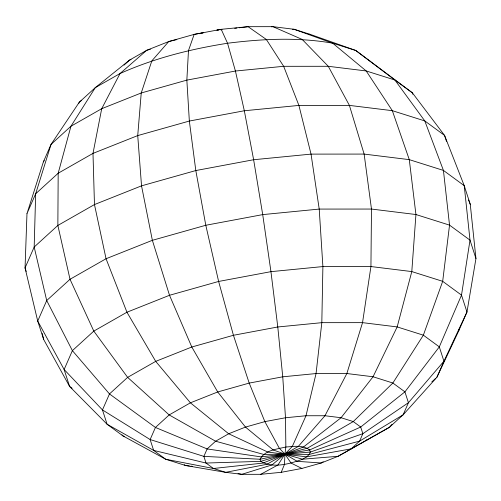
<?xml version="1.0" encoding="UTF-8"?>
<svg xmlns="http://www.w3.org/2000/svg" width="501" height="501" viewBox="0 0 501 501"><rect width="100%" height="100%" fill="white"/><g stroke="black" fill="none" stroke-linecap="round" stroke-linejoin="round"><path stroke-width="0.75" d="M26.979 213.595L25.05 267.885L37.719 321.066L43.662 339.465L69.589 386.428L107.101 424.266L123.052 435.958L165.706 459.248L185.514 465.498L225.657 472.343L241.776 474.328L260.739 474.315L281.236 472.311L301.884 468.448L321.266 462.987L338.069 456.298L389.396 427.328L403.13 414.803L436.935 377.203L458.709 330.904L466.97 312.035L475.95 258.541L470.27 204.358L464.227 185.671L444.569 135.42L412.367 92.823L355.76 50.469L310.075 34.319L294.093 29.277L272.951 26.672L248.095 26.685L221.217 29.315L194.15 34.387L168.731 41.545L146.705 50.307L129.565 60.076L95.296 87.637L79.296 102.223L51.052 144.376L43.38 161.898L26.979 213.595L35.665 193.768L51.052 144.376L70.948 126.233L101.709 108.698L141.238 92.973L186.848 80.122L235.426 71.029L283.66 66.307L328.268 66.289L366.206 70.96L394.888 80.01L412.367 92.823L412.824 94.251M458.709 330.904L458.954 329.382M281.236 472.311L284.512 464.283L284.919 454.113L285.858 447.024L285.501 417.759L282.746 376.808L277.786 326.978L270.947 271.655L262.712 214.61L253.631 159.731L244.319 110.759L235.426 71.029L227.542 43.249L221.217 29.315L216.877 30.179L218.355 30.029M78.682 103.632L79.296 102.223L81.707 100.256M436.935 377.203L443.942 361.208L466.97 312.035L461.502 295.127L470.007 240.142L464.227 185.671L443.429 170.421L409.286 159.644L364.133 154.083L311.04 154.114L253.631 159.731L195.81 170.553L141.526 185.846L94.47 204.565L57.859 225.437L34.181 247.031L25.05 267.885L26.209 271.479M43.38 161.898L44.232 160.596M391.97 424.385L389.396 427.328L338.069 456.298L302.491 459.217C289.666 463.939 273.289 468.704 260.72 461.352L260.038 459.242C264.685 450.205 276.934 449.121 285.858 447.024C293.68 446.441 302.98 444.825 309.649 449.954L310.332 452.065L309.299 454.42L306.625 456.862L302.491 459.217L284.919 454.113L273.195 449.973L245.471 427.084L217.71 391.964L191.802 347.011L169.513 295.283L152.367 240.317L141.526 185.846L137.731 135.589L141.238 92.973L151.816 60.897L168.731 41.545L176.84 39.598M124.023 65.13L129.565 60.076L131.03 59.563M431.831 381.862L435.231 378.756M323.226 461.715L321.266 462.987L297.174 461.333L284.919 454.113L279.326 448.245L264.854 421.623L249.204 383.09L233.435 335.282L218.63 281.449L205.798 225.262L195.81 170.553L189.347 121.048L186.848 80.122L188.482 50.563L194.15 34.387L203.45 32.69L199.742 33.736M260.739 474.315L278.024 464.915L284.919 454.113L292.346 446.391L305.998 415.749L316.056 373.552L321.817 322.669L322.894 266.57L319.218 209.08L311.04 154.114L298.909 105.417L283.66 66.307L266.332 39.454L248.095 26.685L239.152 27.78M365.999 440.291L368.154 439.433M150.394 49.23L146.705 50.307L120.027 73.541L95.296 87.637L70.948 126.233L58.179 173.233L57.859 225.437L70.015 279.282L93.812 331.105L127.63 377.372L169.169 414.928L215.593 441.218L263.745 454.445L284.919 454.113L309.299 454.42L359.599 441.137L403.13 414.803L408.428 402.704L443.942 361.208L439.308 346.874L423.358 335.175L397.168 326.915L362.536 322.65L321.817 322.669L277.786 326.978L233.435 335.282L191.802 347.011L155.711 361.365L127.63 377.372L109.475 393.936L102.467 409.931L107.101 424.266L153.644 450.399L165.706 459.248L213.464 468.491L225.657 472.343L266.927 464.289L284.919 454.113L298.339 446.385L324.961 415.742L346.855 373.533L362.536 322.65L370.934 266.545L371.479 209.055L364.133 154.083L349.391 105.392L328.268 66.289L302.197 39.435L272.951 26.672L271.392 26.785M234.675 28.325L236.91 28.05M220.578 29.816L222.056 29.672M292.54 29.308L294.093 29.277L332.702 43.192L355.76 50.469L394.888 80.01L424.792 120.923L443.429 170.421L449.535 225.131L442.684 281.324L423.358 335.175L392.859 383.014L353.274 421.573L307.301 448.232L284.919 454.113L260.72 461.352L206.036 463.049L153.644 450.399L150.137 439.559L102.467 409.931L64.128 369.513L37.719 321.066L46.706 300.537L70.015 279.282L106.049 258.741L152.367 240.317L205.798 225.262L262.712 214.61L319.218 209.08L371.479 209.055L415.93 214.528L449.535 225.131L470.007 240.142L475.95 258.541M308.516 34.268L310.075 34.319M189.365 465.968L185.514 465.498L184.168 464.709M190.906 466.162L192.447 466.35M238.019 473.627L241.776 474.328L272.024 464.922L284.919 454.113L303.443 447.011L341.081 417.728L373.051 376.765L397.168 326.915L411.797 271.58L415.93 214.528L409.286 159.644L392.327 110.677L366.206 70.96L332.702 43.192C297.901 37.068 262.43 38.865 227.542 43.249C190.643 49.048 154.195 58.216 120.027 73.541L101.709 108.698L92.992 153.387L94.47 204.565L106.049 258.741L126.941 312.223L155.711 361.365L190.411 402.823L228.669 433.766L267.878 452.09L306.625 456.862L351.145 448.852L359.599 441.137L362.856 433.691L408.428 402.704L404.927 391.857L392.859 383.014L373.051 376.765L346.855 373.533L316.056 373.552L282.746 376.808L249.204 383.09L217.71 391.964L190.411 402.823L169.169 414.928L155.435 427.459L150.137 439.559L203.882 456.373L260.038 459.242L284.919 454.113L309.649 449.954L360.701 427.021L404.927 391.857L439.308 346.874L461.502 295.127L442.684 281.324L411.797 271.58L370.934 266.545L322.894 266.57L270.947 271.655L218.63 281.449L169.513 295.283L126.941 312.223L93.812 331.105L72.388 350.644L64.128 369.513L69.589 386.428L72.1 388.262M124.511 436.421L123.052 435.958L121.975 434.843M368.367 60.214L369.813 60.771M301.884 468.448L291.043 463.056L284.919 454.113L261.071 456.887L207.138 448.927L155.435 427.459L109.475 393.936L72.388 350.644L46.706 300.537L34.181 247.031L35.665 193.768L58.179 173.233L92.992 153.387L137.731 135.589L189.347 121.048L244.319 110.759L298.909 105.417L349.391 105.392L392.327 110.677L424.792 120.923L444.569 135.42L446.485 141.345M468.579 200.037L470.27 204.358M42.228 333.415L43.662 339.465M207.138 448.927L203.882 456.373L206.036 463.049L213.464 468.491L263.069 463.074L284.919 454.113L310.332 452.065L362.856 433.691L360.701 427.021L353.274 421.573L341.081 417.728L324.961 415.742L305.998 415.749L285.501 417.759L264.854 421.623L245.471 427.084L228.669 433.766L215.593 441.218L207.138 448.927"/></g></svg>
